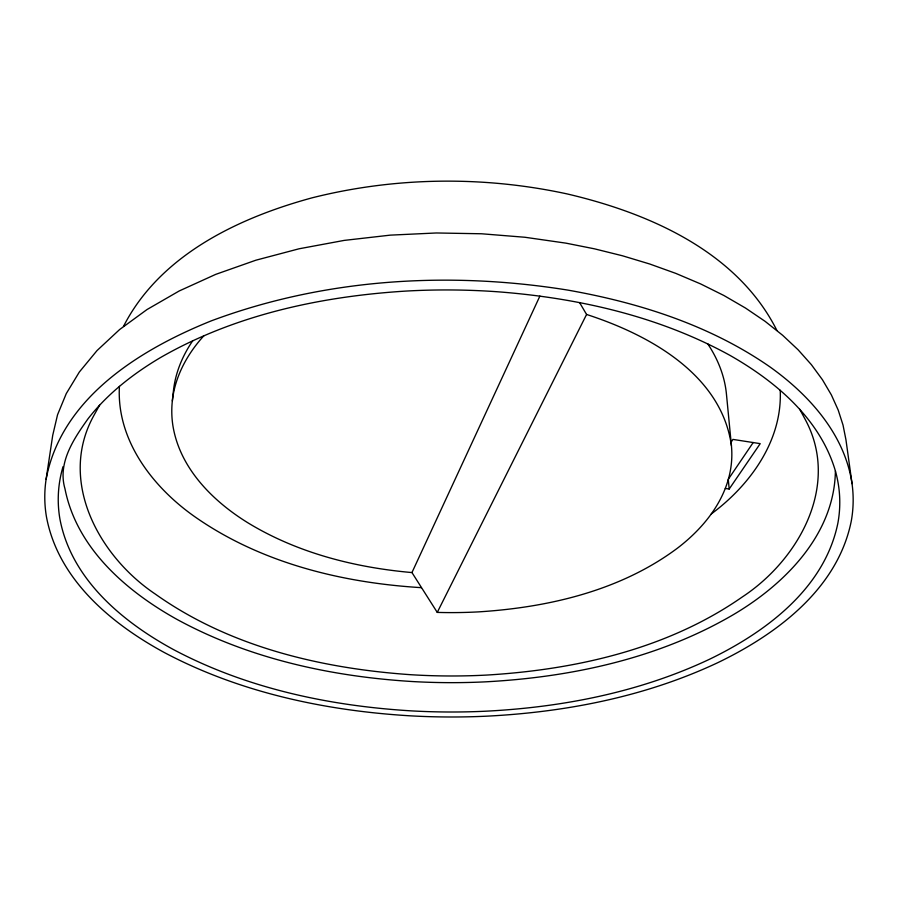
<?xml version="1.0" encoding="UTF-8"?>
<svg xmlns="http://www.w3.org/2000/svg" width="898" height="898" viewBox="0 0 898 898"><rect width="100%" height="100%" fill="white"/><g stroke="black" fill="none" stroke-linecap="round" stroke-linejoin="round"><path stroke-width="1.35" d="M119.412 386.365C116.381 440.289 152.84 487.311 194.978 516.844C260.948 562.979 341.914 582.836 421.375 587.662M835.398 470.956C834.466 534.725 784.482 584.62 732.746 615.018C657.796 658.705 570.713 677.339 484.785 681.874A695.557 695.557 0 0 1 412.541 681.548C330.992 676.564 248.869 658.638 176.715 619.25C126.147 591.052 76.667 548.162 64.97 488.77C57.438 462.941 73.636 439.043 87.925 418.939C107.502 393.728 133.061 373.826 160.383 357.629C234.827 314.783 320.956 296.351 405.997 291.075A721.397 721.397 0 0 1 497.548 291.771C577.964 297.889 658.739 316.208 729.827 355.294C775.58 381.336 820.009 418.681 835.398 470.956A119.524 119.524 0 0 1 838.766 487.232A114.54 114.54 0 0 1 837.935 522.849C824.757 588.291 766.151 631.878 709.353 659.334C639.32 692.347 561.957 707.4 484.976 711.238A722.228 722.228 0 0 1 412.025 710.913C329.779 706.008 246.939 688.53 173.718 649.703C122.353 621.809 71.099 579.109 59.863 518.718A114.54 114.54 0 0 1 59.436 482.978A119.58 119.58 0 0 1 63.006 466.691M707.725 343.811C716.009 356.225 722.228 370.133 725.09 384.827A97.601 97.601 0 0 1 726.437 394.054L731.421 445.632A90.294 90.294 0 0 1 730.893 467.42C726.022 500.467 703.662 528.035 677.844 547.859C620.877 590.603 548.521 607.452 478.544 611.875A498.962 498.962 0 0 1 437.259 612.402L411.958 572.565C354.71 567.525 297.238 552.899 247.837 522.771C212.422 500.882 179.454 467.836 172.809 425.091A94.683 94.683 0 0 1 172.337 400.991L173.437 390.821A97.601 97.601 0 0 1 174.908 381.493C177.95 366.833 184.348 352.993 192.789 340.679M172.337 400.991C174.953 376.374 187.435 353.745 203.958 335.672M46.112 479.251L52.724 435.306L57.551 414.753L66.284 393.571L79.327 372.041L97.04 350.557L119.602 329.555L147.048 309.518L179.218 290.963L215.711 274.373L255.919 260.196L299.045 248.791L344.17 240.406L390.271 235.141L436.372 232.975L481.53 233.772L524.937 237.263L565.942 243.145L594.465 248.825L622.471 255.784L649.681 263.99L675.824 273.396L700.653 283.936L723.934 295.521L745.475 308.036L765.096 321.338L782.674 335.313L798.12 349.805L811.377 364.667L822.456 379.764L831.38 394.94L838.204 410.083L843.02 425.068L845.95 439.796L852.034 483.663A118.704 118.704 0 0 1 851.338 520.739C837.89 588.706 777.073 634.022 718.153 662.5C645.741 696.646 565.751 712.226 486.144 716.2A746.305 746.305 0 0 1 410.801 715.863C325.75 710.789 240.069 692.695 164.345 652.543C111.038 623.594 57.842 579.199 46.393 516.473A118.704 118.704 0 0 1 46.112 479.251C61.333 397.915 140.11 349.502 211.21 320.889C324.436 278.515 448.944 270.971 567.794 290.099C639.23 302.682 710.363 325.368 770.327 367.17C809.39 395.12 844.827 434.542 852.034 483.663M411.958 572.565L539.889 296.082M437.259 612.402L586.574 314.457L579.58 302.581M123.486 326.412C159.911 255.111 238.138 217.967 312.044 197.841C395.255 176.872 483.259 175.75 567.087 193.912C648.872 213.006 737.325 251.53 776.916 330.486M99.566 405.211L93.56 416.055C57.831 481.35 99.083 556.345 155.242 594.027C229.417 646.785 321.17 668.494 410.79 674.712A665.07 665.07 0 0 0 486.615 675.072C576.067 669.695 667.82 648.906 742.298 596.957C798.614 559.892 840.36 485.616 805.596 420.141L799.736 409.264M731.039 442.287L732.948 439.403L760.213 443.646L729.187 489.028L725.292 488.445M753.186 442.546L728.267 479.319L729.187 489.028M711.306 513.925C750.111 485.156 782.573 440.559 780.216 390.248M586.574 314.457C648.816 334.628 721.408 374.253 731.421 445.632"/></g></svg>
